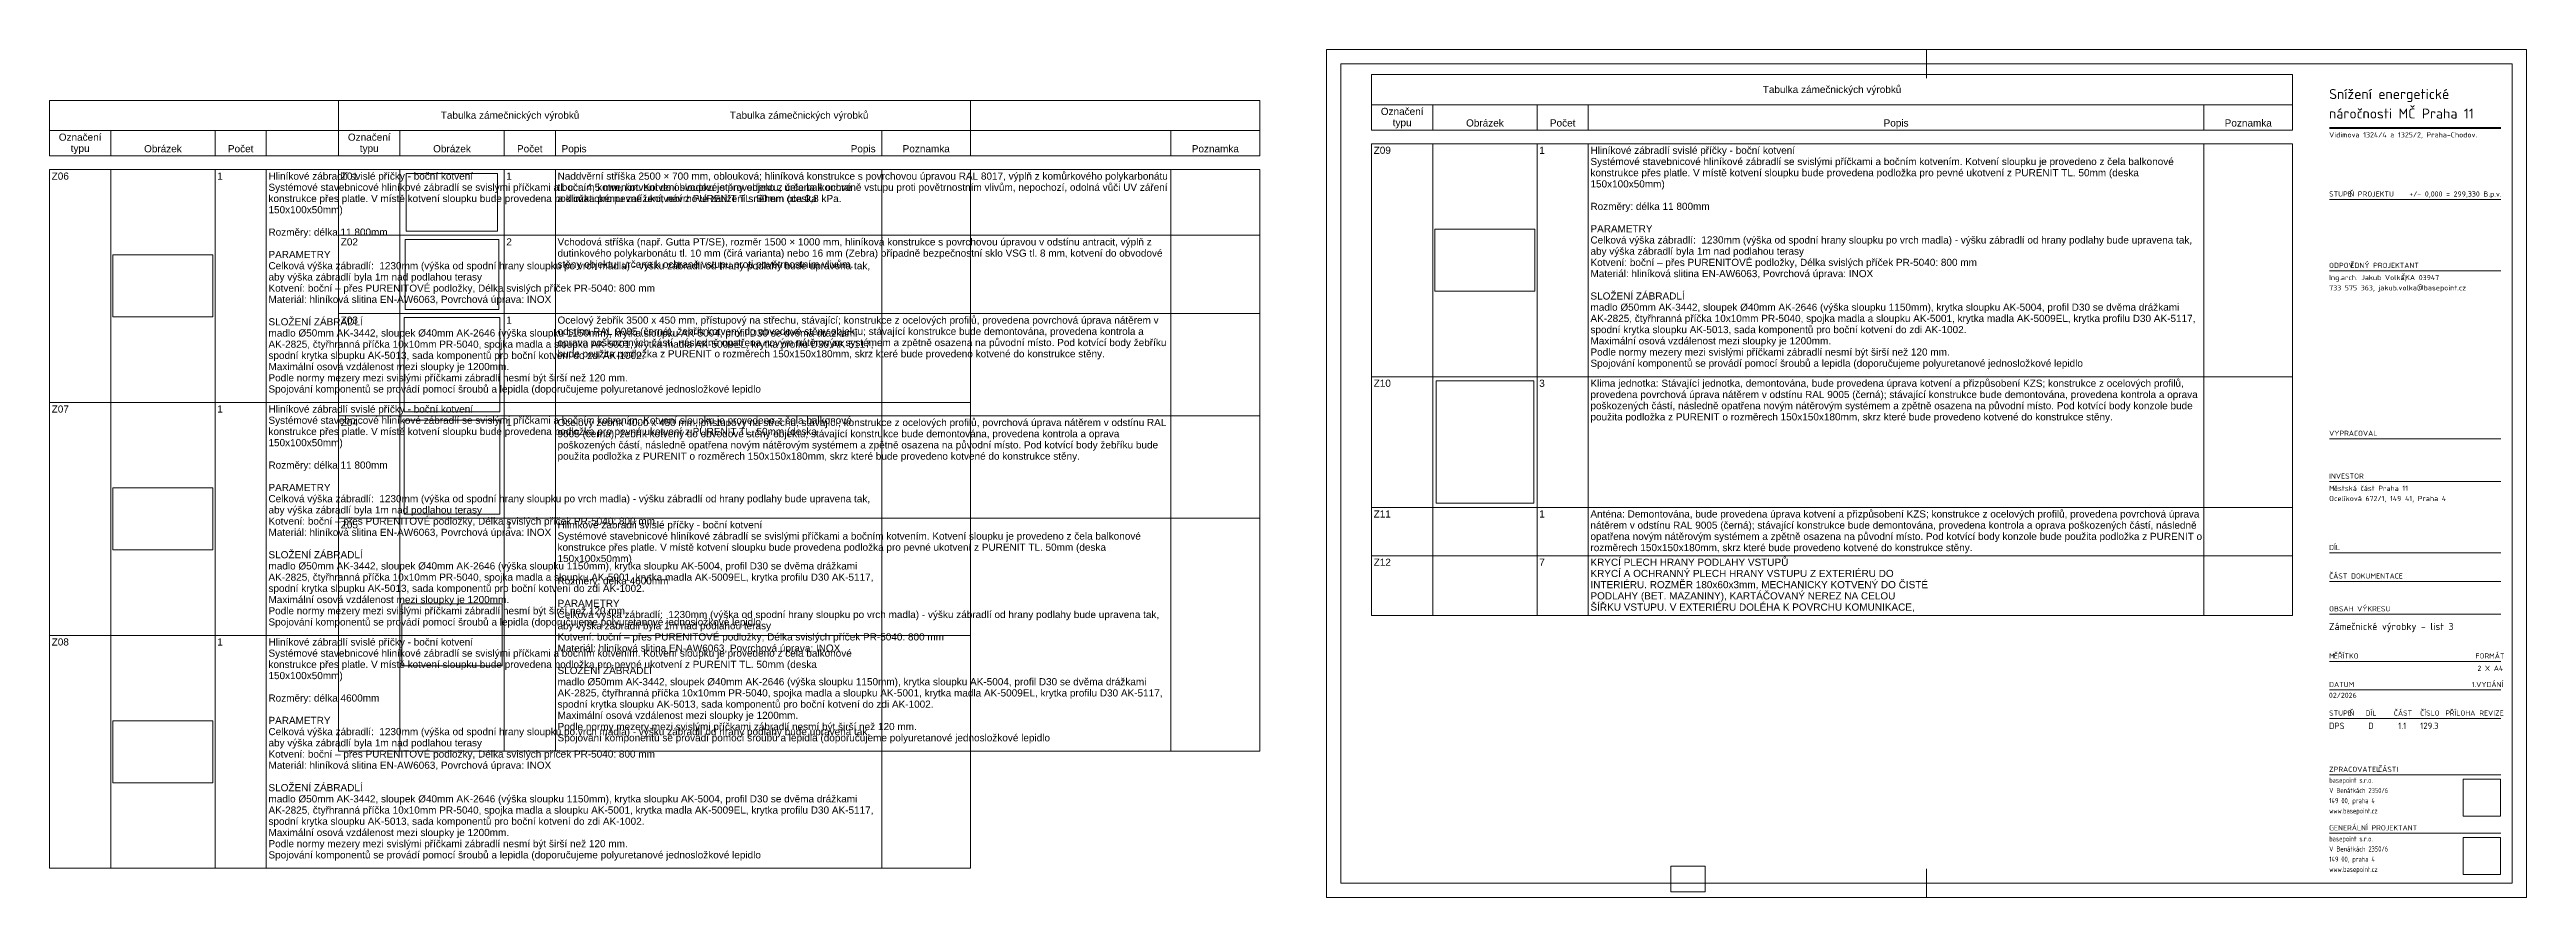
# Paper-space layout 'Layout1' of a CAD drawing. Header units: millimetres. Extents: x -568 to 299, y -2 to 295.
import ezdxf

# ---------------------------------------------------------------- set-up
doc = ezdxf.new("R2010")
doc.units = ezdxf.units.MM
for name, color, linetype, lineweight in [('A-ANNO-NOTE', 131, 'Continuous', 9), ('A-DETL-THIN', 151, 'Continuous', 9), ('G-ANNO-SCHD', 231, 'Continuous', 9), ('G-ANNO-TTLB', 6, 'Continuous', 9), ('G-ANNO-TTLB-WIDE', 214, 'Continuous', 50)]:
    doc.layers.add(name, color=color, linetype=linetype, lineweight=lineweight)
doc.styles.add('Arial', font='arial.ttf', dxfattribs={"height": 2.5})
doc.styles.add('ISOCPEUR', font='isocpeur.ttf', dxfattribs={"height": 1.8})
doc.styles.add('ISOCPEUR_1', font='isocpeur.ttf', dxfattribs={"width": 0.75, "height": 1.8})
doc.styles.add('ISOCPEUR_2', font='isocpeur.ttf', dxfattribs={"height": 2.5})
doc.styles.add('ISOCPEUR_3', font='isocpeur.ttf', dxfattribs={"height": 2.2})
doc.styles.add('ISOCPEUR_B', font='', dxfattribs={"height": 3.5})
doc.styles.add('ISOCPEUR_B_1', font='', dxfattribs={"width": 0.75, "height": 1.8})
doc.styles.get('ISOCPEUR_B').set_extended_font_data('ISOCPEUR', bold=True)
doc.styles.get('ISOCPEUR_B_1').set_extended_font_data('ISOCPEUR', bold=True)
picture_1 = doc.add_image_def('image1.png', size_in_pixel=(511, 511))
picture_2 = doc.add_image_def('image2.jpg', size_in_pixel=(2480, 1536))
picture_3 = doc.add_image_def('image3.png', size_in_pixel=(497, 488))
picture_4 = doc.add_image_def('image4.jpg', size_in_pixel=(1170, 878))
picture_5 = doc.add_image_def('image5.png', size_in_pixel=(1017, 642))
picture_6 = doc.add_image_def('image6.png', size_in_pixel=(532, 667))

# ---------------------------------------------------------------- blocks, each defined once
blk = doc.blocks.new('00_BP_ROZP_KOD_velka_rvt22 - PL_ROZPISKA_21-298807-Zámečnické výrobky - list 3')
at = {"layer": 'A-ANNO-NOTE'}
for p, q in [((-120.5, 295), (-120.5, 285)), ((-120.5, 295), (-120.5, 285)), ((-120.5, 295), (-110.5, 295)), ((-120.5, 295), (-110.5, 295)), ((89.5, 295), (89.5, 285)), ((299.5, 295), (289.5, 295)), ((299.5, 295), (289.5, 295)), ((299.5, 295), (299.5, 285)), ((-120.5, -2), (-120.5, 8)), ((-120.5, -2), (-120.5, 8)), ((89.5, -2), (89.5, 8)), ((299.5, -2), (299.5, 8)), ((-120.5, -2), (-110.5, -2)), ((299.5, -2), (289.5, -2))]:
    blk.add_line(p, q, dxfattribs=at)
at = {"layer": 'G-ANNO-TTLB'}
for p, q in [((299.5, 295), (-120.5, 295)), ((-120.5, 295), (-120.5, -2)), ((299.5, -2), (299.5, 295)), ((-115.5, 290), (-115.5, 3)), ((294.5, 290), (-115.5, 290)), ((294.5, 3), (294.5, 290)), ((290.5, 242.5), (230.5, 242.5)), ((290.5, 217.5), (230.5, 217.5)), ((290.5, 158.7), (230.5, 158.7)), ((290.5, 143.7), (230.5, 143.7)), ((290.5, 118.7), (230.5, 118.7)), ((290.5, 118.7), (230.5, 118.7)), ((290.5, 108.7), (230.5, 108.7)), ((290.5, 97.2), (230.5, 97.2)), ((290.5, 80.7), (230.5, 80.7)), ((290.5, 70.7), (230.5, 70.7)), ((290.5, 60.7), (230.5, 60.7)), ((290.5, 41), (230.5, 41)), ((290.5, 20.5), (230.5, 20.5)), ((-115.5, 3), (294.5, 3)), ((-120.5, -2), (299.5, -2))]:
    blk.add_line(p, q, dxfattribs=at)
at = {"layer": 'G-ANNO-TTLB-WIDE'}
blk.add_line((290.5, 267.5), (230.5, 267.5), dxfattribs=at)
at = {"layer": 'G-ANNO-TTLB', "attachment_point": 1}
for s, insert, char_height, width, style in [('Snížení energetické ', (230.42, 281.15), 3.5, 56.1181, 'ISOCPEUR_B'), ('ná', (230.42, 274.33), 3.5, 6.0928, 'ISOCPEUR_B'), ('ročnosti MČ Praha 11', (235.44, 274.33), 3.5, 56.1983, 'ISOCPEUR_B'), ('Vidimova 1324/4 a 1325/2, Praha-Chodov.', (230.42, 266.02), 1.8, 56.1181, 'ISOCPEUR'), ('STUPE', (230.42, 245.3), 1.8, 8.5781, 'ISOCPEUR'), ('Ň PROJEKTU', (237.49, 245.3), 1.8, 16.5949, 'ISOCPEUR'), ('+/- 0,000 = 299,330 B.p.v.', (258.5, 245.3), 1.8, 35.1139, 'ISOCPEUR'), ('ODPOV', (230.42, 220.3), 1.8, 9.0591, 'ISOCPEUR'), ('ĚDNÝ PROJEKTANT', (237.89, 220.3), 1.8, 25.654, 'ISOCPEUR'), ('733 575 363, jakub.volka@basepoint.cz', (230.42, 212.44), 1.8, 51.5485, 'ISOCPEUR'), ('Ing.arch. Jakub Volka, ', (230.42, 216.02), 1.8, 30.5443, 'ISOCPEUR'), ('ČKA 03947', (255.62, 216.02), 1.8, 14.5105, 'ISOCPEUR'), ('VYPRACOVAL', (230.42, 161.5), 1.8, 18.3586, 'ISOCPEUR'), ('INVESTOR', (230.42, 146.5), 1.8, 12.9873, 'ISOCPEUR'), ('\\fISOCPEUR|b0|i0|c238|p34|;M', (230.42, 142.22), 1.8, 2.0042, 'ISOCPEUR'), ('ěstská část Praha 11', (232.07, 142.22), 1.8, 28.7806, 'ISOCPEUR'), ('Ocelíková 672/1, 149 41, Praha 4', (230.42, 138.64), 1.8, 45.135, 'ISOCPEUR'), ('DÍL', (230.42, 121.5), 1.8, 4.4093, 'ISOCPEUR'), ('ČÁST DOKUMENTACE', (230.42, 111.5), 1.8, 27.5781, 'ISOCPEUR'), ('OBSAH VÝKRESU', (230.42, 100), 1.8, 23.0084, 'ISOCPEUR'), ('\\fISOCPEUR|b0|i0|c238|p34|;M', (230.42, 83.5), 1.8, 2.0042, 'ISOCPEUR'), ('ĚŘÍTKO', (232.07, 83.5), 1.8, 9.7004, 'ISOCPEUR'), ('FORMÁT', (281.65, 83.5), 1.8, 10.8228, 'ISOCPEUR'), ('2 X A4', (282.34, 79.17), 1.8, 10.0211, 'ISOCPEUR'), ('02/2026', (230.35, 69.71), 1.8, 10.6624, 'ISOCPEUR'), ('DATUM', (230.42, 73.5), 1.8, 9.2996, 'ISOCPEUR'), ('1.VYDÁNÍ', (280.32, 73.5), 1.8, 12.4262, 'ISOCPEUR'), ('STUPE', (230.42, 63.5), 1.8, 8.5781, 'ISOCPEUR'), ('\\fISOCPEUR|b0|i0|c238|p34|;Ň', (237.49, 63.5), 1.8, 1.7637, 'ISOCPEUR'), ('DÍL', (243.18, 63.5), 1.8, 4.4093, 'ISOCPEUR'), ('ČÁST', (253.08, 63.5), 1.8, 7.0549, 'ISOCPEUR'), ('ČÍSLO', (262.29, 63.5), 1.8, 7.6962, 'ISOCPEUR'), ('\\fISOCPEUR|b0|i0|c238|p34|;P', (271.17, 63.5), 1.8, 1.7637, 'ISOCPEUR'), ('ŘÍLOHA', (272.62, 63.5), 1.8, 9.9409, 'ISOCPEUR'), ('REVIZE', (282.98, 63.5), 1.8, 9.2194, 'ISOCPEUR'), ('ZPRACOVATEL ', (230.42, 43.8), 1.8, 20.7637, 'ISOCPEUR'), ('ČÁSTI', (247.55, 43.8), 1.8, 7.6962, 'ISOCPEUR'), ('V Benátkách 2350/6', (230.46, 36.39), 1.8, 20.6234, 'ISOCPEUR_1'), ('basepoint s.r.o.', (230.46, 39.96), 1.8, 16.2342, 'ISOCPEUR_B_1'), ('149 00, praha 4', (230.46, 32.82), 1.8, 16.174, 'ISOCPEUR_1'), ('www.basepoint.cz', (230.46, 29.25), 1.8, 17.1361, 'ISOCPEUR_1'), ('GENERÁLNÍ PROJEKTANT', (230.42, 23.3), 1.8, 33.3502, 'ISOCPEUR'), ('basepoint s.r.o.', (230.46, 19.46), 1.8, 16.2342, 'ISOCPEUR_B_1'), ('149 00, praha 4', (230.46, 12.32), 1.8, 16.174, 'ISOCPEUR_1'), ('V Benátkách 2350/6', (230.46, 15.89), 1.8, 20.6234, 'ISOCPEUR_1'), ('www.basepoint.cz', (230.46, 8.75), 1.8, 17.1361, 'ISOCPEUR_1')]:
    blk.add_mtext(s, dxfattribs=dict(at, insert=insert, char_height=char_height, width=width, style=style))
at = {"layer": 'G-ANNO-TTLB'}
image = blk.add_image(picture_1, insert=(277.37, 26.48), size_in_units=(13, 13), dxfattribs=at)
image.dxf.flags = 7
image = blk.add_image(picture_1, insert=(277.37, 6), size_in_units=(13, 13), dxfattribs=at)
image.dxf.flags = 7

psp = doc.layouts.get("Layout1")

# ---------------------------------------------------------------- linework, layer by layer
at = {"layer": 'A-DETL-THIN'}
for p, q in [((-104.77, 286.21), (-104.77, 275.63)), ((217.65, 286.21), (-104.77, 286.21)), ((217.65, 275.63), (217.65, 286.21)), ((-567.52, 277.18), (-567.52, 266.6)), ((-245.11, 277.18), (-567.52, 277.18)), ((-466.33, 277.18), (-466.33, 266.6)), ((-143.91, 277.18), (-466.33, 277.18)), ((-245.11, 266.6), (-245.11, 277.18)), ((-143.91, 266.6), (-143.91, 277.18)), ((-104.77, 275.63), (-104.77, 266.79)), ((-104.77, 275.63), (217.65, 275.63)), ((-83.34, 275.63), (-83.34, 266.79)), ((-46.83, 275.63), (-46.83, 266.79)), ((-28.89, 275.63), (-28.89, 266.79)), ((186.58, 275.63), (186.58, 266.79)), ((217.65, 275.63), (217.65, 266.79)), ((-567.52, 266.6), (-567.52, 257.76)), ((-567.52, 266.6), (-245.11, 266.6)), ((-546.09, 266.6), (-546.09, 257.76)), ((-509.58, 266.6), (-509.58, 257.76)), ((-491.64, 266.6), (-491.64, 257.76)), ((-466.33, 266.6), (-466.33, 257.76)), ((-466.33, 266.6), (-143.91, 266.6)), ((-444.9, 266.6), (-444.9, 257.76)), ((-408.39, 266.6), (-408.39, 257.76)), ((-390.45, 266.6), (-390.45, 257.76)), ((-276.17, 266.6), (-276.17, 257.76)), ((-245.11, 266.6), (-245.11, 257.76)), ((-174.98, 266.6), (-174.98, 257.76)), ((-143.91, 266.6), (-143.91, 257.76)), ((-83.34, 266.79), (-104.77, 266.79)), ((-83.34, 262), (-104.77, 262)), ((-104.77, 262), (-104.77, 180.41)), ((-46.83, 266.79), (-83.34, 266.79)), ((-46.83, 262), (-83.34, 262)), ((-83.34, 262), (-83.34, 180.41)), ((-28.89, 266.79), (-46.83, 266.79)), ((-28.89, 262), (-46.83, 262)), ((-46.83, 262), (-46.83, 180.41)), ((186.58, 266.79), (-28.89, 266.79)), ((186.58, 262), (-28.89, 262)), ((-28.89, 262), (-28.89, 180.41)), ((217.65, 266.79), (186.58, 266.79)), ((217.65, 262), (186.58, 262)), ((186.58, 262), (186.58, 180.41)), ((217.65, 262), (217.65, 180.41)), ((-546.09, 257.76), (-567.52, 257.76)), ((-546.09, 252.97), (-567.52, 252.97)), ((-567.52, 252.97), (-567.52, 171.39)), ((-509.58, 257.76), (-546.09, 257.76)), ((-509.58, 252.97), (-546.09, 252.97)), ((-546.09, 252.97), (-546.09, 171.39)), ((-491.64, 257.76), (-509.58, 257.76)), ((-491.64, 252.97), (-509.58, 252.97)), ((-509.58, 252.97), (-509.58, 171.39)), ((-276.17, 257.76), (-491.64, 257.76)), ((-276.17, 252.97), (-491.64, 252.97)), ((-491.64, 252.97), (-491.64, 171.39)), ((-444.9, 257.76), (-466.33, 257.76)), ((-444.9, 252.97), (-466.33, 252.97)), ((-466.33, 252.97), (-466.33, 229.92)), ((-408.39, 257.76), (-444.9, 257.76)), ((-408.39, 252.97), (-444.9, 252.97)), ((-444.9, 252.97), (-444.9, 229.92)), ((-390.45, 257.76), (-408.39, 257.76)), ((-390.45, 252.97), (-408.39, 252.97)), ((-408.39, 252.97), (-408.39, 229.92)), ((-174.98, 257.76), (-390.45, 257.76)), ((-174.98, 252.97), (-390.45, 252.97)), ((-390.45, 252.97), (-390.45, 229.92)), ((-245.11, 257.76), (-276.17, 257.76)), ((-245.11, 252.97), (-276.17, 252.97)), ((-276.17, 252.97), (-276.17, 171.39)), ((-245.11, 252.97), (-245.11, 171.39)), ((-143.91, 257.76), (-174.98, 257.76)), ((-143.91, 252.97), (-174.98, 252.97)), ((-174.98, 252.97), (-174.98, 229.92)), ((-143.91, 252.97), (-143.91, 229.92)), ((-444.9, 229.92), (-466.33, 229.92)), ((-466.33, 229.92), (-466.33, 202.52)), ((-408.39, 229.92), (-444.9, 229.92)), ((-444.9, 229.92), (-444.9, 202.52)), ((-390.45, 229.92), (-408.39, 229.92)), ((-408.39, 229.92), (-408.39, 202.52)), ((-174.98, 229.92), (-390.45, 229.92)), ((-390.45, 229.92), (-390.45, 202.52)), ((-143.91, 229.92), (-174.98, 229.92)), ((-174.98, 229.92), (-174.98, 202.52)), ((-143.91, 229.92), (-143.91, 202.52)), ((-444.9, 202.52), (-466.33, 202.52)), ((-466.33, 202.52), (-466.33, 166.67)), ((-408.39, 202.52), (-444.9, 202.52)), ((-444.9, 202.52), (-444.9, 166.67)), ((-390.45, 202.52), (-408.39, 202.52)), ((-408.39, 202.52), (-408.39, 166.67)), ((-174.98, 202.52), (-390.45, 202.52)), ((-390.45, 202.52), (-390.45, 166.67)), ((-143.91, 202.52), (-174.98, 202.52)), ((-174.98, 202.52), (-174.98, 166.67)), ((-143.91, 202.52), (-143.91, 166.67)), ((-83.34, 180.41), (-104.77, 180.41)), ((-104.77, 180.41), (-104.77, 134.64)), ((-46.83, 180.41), (-83.34, 180.41)), ((-83.34, 180.41), (-83.34, 134.64)), ((-28.89, 180.41), (-46.83, 180.41)), ((-46.83, 180.41), (-46.83, 134.64)), ((186.58, 180.41), (-28.89, 180.41)), ((-28.89, 180.41), (-28.89, 134.64)), ((217.65, 180.41), (186.58, 180.41)), ((186.58, 180.41), (186.58, 134.64)), ((217.65, 180.41), (217.65, 134.64)), ((-546.09, 171.39), (-567.52, 171.39)), ((-567.52, 171.39), (-567.52, 89.8)), ((-509.58, 171.39), (-546.09, 171.39)), ((-546.09, 171.39), (-546.09, 89.8)), ((-491.64, 171.39), (-509.58, 171.39)), ((-509.58, 171.39), (-509.58, 89.8)), ((-276.17, 171.39), (-491.64, 171.39)), ((-491.64, 171.39), (-491.64, 89.8)), ((-444.9, 166.67), (-466.33, 166.67)), ((-466.33, 166.67), (-466.33, 130.82)), ((-408.39, 166.67), (-444.9, 166.67)), ((-444.9, 166.67), (-444.9, 130.82)), ((-390.45, 166.67), (-408.39, 166.67)), ((-408.39, 166.67), (-408.39, 130.82)), ((-174.98, 166.67), (-390.45, 166.67)), ((-390.45, 166.67), (-390.45, 130.82)), ((-245.11, 171.39), (-276.17, 171.39)), ((-276.17, 171.39), (-276.17, 89.8)), ((-245.11, 171.39), (-245.11, 89.8)), ((-143.91, 166.67), (-174.98, 166.67)), ((-174.98, 166.67), (-174.98, 130.82)), ((-143.91, 166.67), (-143.91, 130.82)), ((-444.9, 130.82), (-466.33, 130.82)), ((-466.33, 130.82), (-466.33, 49.24)), ((-408.39, 130.82), (-444.9, 130.82)), ((-444.9, 130.82), (-444.9, 49.24)), ((-390.45, 130.82), (-408.39, 130.82)), ((-408.39, 130.82), (-408.39, 49.24)), ((-174.98, 130.82), (-390.45, 130.82)), ((-390.45, 130.82), (-390.45, 49.24)), ((-143.91, 130.82), (-174.98, 130.82)), ((-174.98, 130.82), (-174.98, 49.24)), ((-143.91, 130.82), (-143.91, 49.24)), ((-83.34, 134.64), (-104.77, 134.64)), ((-104.77, 134.64), (-104.77, 117.72)), ((-46.83, 134.64), (-83.34, 134.64)), ((-83.34, 134.64), (-83.34, 117.72)), ((-28.89, 134.64), (-46.83, 134.64)), ((-46.83, 134.64), (-46.83, 117.72)), ((186.58, 134.64), (-28.89, 134.64)), ((-28.89, 134.64), (-28.89, 117.72)), ((217.65, 134.64), (186.58, 134.64)), ((186.58, 134.64), (186.58, 117.72)), ((217.65, 134.64), (217.65, 117.72)), ((-83.34, 117.72), (-104.77, 117.72)), ((-104.77, 117.72), (-104.77, 96.76)), ((-46.83, 117.72), (-83.34, 117.72)), ((-83.34, 117.72), (-83.34, 96.76)), ((-28.89, 117.72), (-46.83, 117.72)), ((-46.83, 117.72), (-46.83, 96.76)), ((186.58, 117.72), (-28.89, 117.72)), ((-28.89, 117.72), (-28.89, 96.76)), ((217.65, 117.72), (186.58, 117.72)), ((186.58, 117.72), (186.58, 96.76)), ((217.65, 117.72), (217.65, 96.76)), ((-83.34, 96.76), (-104.77, 96.76)), ((-46.83, 96.76), (-83.34, 96.76)), ((-28.89, 96.76), (-46.83, 96.76)), ((186.58, 96.76), (-28.89, 96.76)), ((217.65, 96.76), (186.58, 96.76)), ((-546.09, 89.8), (-567.52, 89.8)), ((-567.52, 89.8), (-567.52, 8.22)), ((-509.58, 89.8), (-546.09, 89.8)), ((-546.09, 89.8), (-546.09, 8.22)), ((-491.64, 89.8), (-509.58, 89.8)), ((-509.58, 89.8), (-509.58, 8.22)), ((-276.17, 89.8), (-491.64, 89.8)), ((-491.64, 89.8), (-491.64, 8.22)), ((-245.11, 89.8), (-276.17, 89.8)), ((-276.17, 89.8), (-276.17, 8.22)), ((-245.11, 89.8), (-245.11, 8.22)), ((-444.9, 49.24), (-466.33, 49.24)), ((-408.39, 49.24), (-444.9, 49.24)), ((-390.45, 49.24), (-408.39, 49.24)), ((-174.98, 49.24), (-390.45, 49.24)), ((-143.91, 49.24), (-174.98, 49.24)), ((-546.09, 8.22), (-567.52, 8.22)), ((-509.58, 8.22), (-546.09, 8.22)), ((-491.64, 8.22), (-509.58, 8.22)), ((-276.17, 8.22), (-491.64, 8.22)), ((-245.11, 8.22), (-276.17, 8.22))]:
    psp.add_line(p, q, dxfattribs=at)

# ---------------------------------------------------------------- block references
at = {"layer": 'G-ANNO-TTLB'}
psp.add_blockref('00_BP_ROZP_KOD_velka_rvt22 - PL_ROZPISKA_21-298807-Zámečnické výrobky - list 3', (0, 0), dxfattribs=at)

# ---------------------------------------------------------------- texts
at = {"layer": 'G-ANNO-SCHD', "char_height": 2.5, "line_spacing_factor": 0.941778, "style": 'Arial'}
for s, insert, width, attachment_point in [('Tabulka zámečnických výrobků', (56.44, 282.26), 57.9707, 2), ('Tabulka zámečnických výrobků', (-406.31, 273.23), 57.9707, 2), ('Tabulka zámečnických výrobků', (-305.12, 273.23), 57.9707, 2), ('Označení\\Ptypu', (-94.05, 274.57), 17.8748, 2), ('Obrázek', (-65.08, 270.53), 15.7629, 2), ('Počet', (-37.86, 270.53), 10.682, 2), ('Popis', (78.85, 270.53), 10.4372, 2), ('Poznamka', (202.12, 270.53), 19.7113, 2), ('Označení\\Ptypu', (-556.81, 265.55), 17.8748, 2), ('Obrázek', (-527.83, 261.5), 15.7629, 2), ('Počet', (-500.61, 261.5), 10.682, 2), ('Označení\\Ptypu', (-455.61, 265.55), 17.8748, 2), ('Obrázek', (-426.64, 261.5), 15.7629, 2), ('Počet', (-399.42, 261.5), 10.682, 2), ('Popis', (-383.91, 261.5), 10.4372, 2), ('Popis', (-282.71, 261.5), 10.4372, 2), ('Poznamka', (-260.64, 261.5), 19.7113, 2), ('Poznamka', (-159.44, 261.5), 19.7113, 2), ('Z09', (-104.02, 260.95), 7.1928, 1), ('\\fArial|b0|i0|c238|p34|;1', (-46.08, 260.95), 2.3262, 1), ('Hliníkové zábradlí svislé příčky - boční kotvení\\PSystémové stavebnicové hliníkové zábradlí se svislými příčkami a bočním kotvením. Kotvení sloupku je provedeno z čela balkonové\\Pkonstrukce přes platle. V místě kotvení sloupku bude provedena podložka pro pevné ukotvení z PURENIT TL. 50mm (deska\\P150x100x50mm)\\P\\PRozměry: délka 11 800mm\\P\\PPARAMETRY\\PCelková výška zábradlí:  1230mm (výška od spodní hrany sloupku po vrch madla) - výšku zábradlí od hrany podlahy bude upravena tak,\\Paby výška zábradlí byla 1m nad podlahou terasy\\PKotvení: boční – přes PURENITOVÉ podložky, Délka svislých příček PR-5040: 800 mm\\PMateriál: hliníková slitina EN-AW6063, Povrchová úprava: INOX\\P\\PSLOŽENÍ ZÁBRADLÍ\\Pmadlo Ø50mm AK-3442, sloupek Ø40mm AK-2646 (výška sloupku 1150mm), krytka sloupku AK-5004, profil D30 se dvěma drážkami\\PAK-2825, čtyřhranná příčka 10x10mm PR-5040, spojka madla a sloupku AK-5001, krytka madla AK-5009EL, krytka profilu D30 AK-5117,\\Pspodní krytka sloupku AK-5013, sada komponentů pro boční kotvení do zdi AK-1002.\\PMaximální osová vzdálenost mezi sloupky je 1200mm.\\PPodle normy mezery mezi svislými příčkami zábradlí nesmí být širší než 120 mm.\\PSpojování komponentů se provádí pomocí šroubů a lepidla (doporučujeme polyuretanové jednosložkové lepidlo', (-28.14, 260.95), 252.8182, 1), ('Z06', (-566.77, 251.92), 7.1928, 1), ('\\fArial|b0|i0|c238|p34|;1', (-508.83, 251.92), 2.3262, 1), ('Hliníkové zábradlí svislé příčky - boční kotvení\\PSystémové stavebnicové hliníkové zábradlí se svislými příčkami a bočním kotvením. Kotvení sloupku je provedeno z čela balkonové\\Pkonstrukce přes platle. V místě kotvení sloupku bude provedena podložka pro pevné ukotvení z PURENIT TL. 50mm (deska\\P150x100x50mm)\\P\\PRozměry: délka 11 800mm\\P\\PPARAMETRY\\PCelková výška zábradlí:  1230mm (výška od spodní hrany sloupku po vrch madla) - výšku zábradlí od hrany podlahy bude upravena tak,\\Paby výška zábradlí byla 1m nad podlahou terasy\\PKotvení: boční – přes PURENITOVÉ podložky, Délka svislých příček PR-5040: 800 mm\\PMateriál: hliníková slitina EN-AW6063, Povrchová úprava: INOX\\P\\PSLOŽENÍ ZÁBRADLÍ\\Pmadlo Ø50mm AK-3442, sloupek Ø40mm AK-2646 (výška sloupku 1150mm), krytka sloupku AK-5004, profil D30 se dvěma drážkami\\PAK-2825, čtyřhranná příčka 10x10mm PR-5040, spojka madla a sloupku AK-5001, krytka madla AK-5009EL, krytka profilu D30 AK-5117,\\Pspodní krytka sloupku AK-5013, sada komponentů pro boční kotvení do zdi AK-1002.\\PMaximální osová vzdálenost mezi sloupky je 1200mm.\\PPodle normy mezery mezi svislými příčkami zábradlí nesmí být širší než 120 mm.\\PSpojování komponentů se provádí pomocí šroubů a lepidla (doporučujeme polyuretanové jednosložkové lepidlo', (-490.89, 251.92), 252.8182, 1), ('Z01', (-465.58, 251.92), 7.1928, 1), ('\\fArial|b0|i0|c238|p34|;1', (-407.64, 251.92), 2.3262, 1), ('Naddvěrní stříška 2500 × 700 mm, oblouková; hliníková konstrukce s povrchovou úpravou RAL 8017, výplň z komůrkového polykarbonátu\\Ptl. cca 4,5 mm, kotvení do obvodové stěny objektu, určena k ochraně vstupu proti povětrnostním vlivům, nepochozí, odolná vůči UV záření\\Pa klimatickému zatížení, návrhové zatížení sněhem cca 0,8 kPa.', (-389.7, 251.92), 255.4811, 1), ('Z02', (-465.58, 228.87), 7.1928, 1), ('\\fArial|b0|i0|c238|p34|;2', (-407.64, 228.87), 2.3262, 1), ('Vchodová stříška (např. Gutta PT/SE), rozměr 1500 × 1000 mm, hliníková konstrukce s povrchovou úpravou v odstínu antracit, výplň z\\Pdutinkového polykarbonátu tl. 10 mm (čirá varianta) nebo 16 mm (Zebra) případně bezpečnostní sklo VSG tl. 8 mm, kotvení do obvodové\\Pstěny objektu, určena k ochraně vstupu proti povětrnostním vlivům.', (-389.7, 228.87), 253.1855, 1), ('Z03', (-465.58, 201.47), 7.1928, 1), ('\\fArial|b0|i0|c238|p34|;1', (-407.64, 201.47), 2.3262, 1), ('Ocelový žebřík 3500 x 450 mm, přístupový na střechu, stávající; konstrukce z ocelových profilů, provedena povrchová úprava nátěrem v\\Podstínu RAL 9005 (černá), žebřík kotvený do obvodové stěny objektu; stávající konstrukce bude demontována, provedena kontrola a\\Poprava poškozených částí, následně opatřena novým nátěrovým systémem a zpětně osazena na původní místo. Pod kotvící body žebříku\\Pbude použita podložka z PURENIT o rozměrech 150x150x180mm, skrz které bude provedeno kotvené do konstrukce stěny.', (-389.7, 201.47), 254.8077, 1), ('Z10', (-104.02, 179.36), 7.1928, 1), ('\\fArial|b0|i0|c238|p34|;3', (-46.08, 179.36), 2.3262, 1), ('Klima jednotka: Stávající jednotka, demontována, bude provedena úprava kotvení a přizpůsobení KZS; konstrukce z ocelových profilů,\\Pprovedena povrchová úprava nátěrem v odstínu RAL 9005 (černá); stávající konstrukce bude demontována, provedena kontrola a oprava\\Ppoškozených částí, následně opatřena novým nátěrovým systémem a zpětně osazena na původní místo. Pod kotvící body konzole bude\\Ppoužita podložka z PURENIT o rozměrech 150x150x180mm, skrz které bude provedeno kotvené do konstrukce stěny.', (-28.14, 179.36), 254.4404, 1), ('Z07', (-566.77, 170.33), 7.1928, 1), ('\\fArial|b0|i0|c238|p34|;1', (-508.83, 170.33), 2.3262, 1), ('Hliníkové zábradlí svislé příčky - boční kotvení\\PSystémové stavebnicové hliníkové zábradlí se svislými příčkami a bočním kotvením. Kotvení sloupku je provedeno z čela balkonové\\Pkonstrukce přes platle. V místě kotvení sloupku bude provedena podložka pro pevné ukotvení z PURENIT TL. 50mm (deska\\P150x100x50mm)\\P\\PRozměry: délka 11 800mm\\P\\PPARAMETRY\\PCelková výška zábradlí:  1230mm (výška od spodní hrany sloupku po vrch madla) - výšku zábradlí od hrany podlahy bude upravena tak,\\Paby výška zábradlí byla 1m nad podlahou terasy\\PKotvení: boční – přes PURENITOVÉ podložky, Délka svislých příček PR-5040: 800 mm\\PMateriál: hliníková slitina EN-AW6063, Povrchová úprava: INOX\\P\\PSLOŽENÍ ZÁBRADLÍ\\Pmadlo Ø50mm AK-3442, sloupek Ø40mm AK-2646 (výška sloupku 1150mm), krytka sloupku AK-5004, profil D30 se dvěma drážkami\\PAK-2825, čtyřhranná příčka 10x10mm PR-5040, spojka madla a sloupku AK-5001, krytka madla AK-5009EL, krytka profilu D30 AK-5117,\\Pspodní krytka sloupku AK-5013, sada komponentů pro boční kotvení do zdi AK-1002.\\PMaximální osová vzdálenost mezi sloupky je 1200mm.\\PPodle normy mezery mezi svislými příčkami zábradlí nesmí být širší než 120 mm.\\PSpojování komponentů se provádí pomocí šroubů a lepidla (doporučujeme polyuretanové jednosložkové lepidlo', (-490.89, 170.33), 252.8182, 1), ('Z04', (-465.58, 165.62), 7.1928, 1), ('\\fArial|b0|i0|c238|p34|;1', (-407.64, 165.62), 2.3262, 1), ('Ocelový žebřík 4000 x 450 mm, přístupový na střechu, stávající; konstrukce z ocelových profilů, povrchová úprava nátěrem v odstínu RAL\\P9005 (černá), žebřík kotvený do obvodové stěny objektu; stávající konstrukce bude demontována, provedena kontrola a oprava\\Ppoškozených částí, následně opatřena novým nátěrovým systémem a zpětně osazena na původní místo. Pod kotvící body žebříku bude\\Ppoužita podložka z PURENIT o rozměrech 150x150x180mm, skrz které bude provedeno kotvené do konstrukce stěny.', (-389.7, 165.62), 254.9607, 1), ('Z11', (-104.02, 133.58), 7.1928, 1), ('\\fArial|b0|i0|c238|p34|;1', (-46.08, 133.58), 2.3262, 1), ('Anténa: Demontována, bude provedena úprava kotvení a přizpůsobení KZS; konstrukce z ocelových profilů, provedena povrchová úprava\\Pnátěrem v odstínu RAL 9005 (černá); stávající konstrukce bude demontována, provedena kontrola a oprava poškozených částí, následně\\Popatřena novým nátěrovým systémem a zpětně osazena na původní místo. Pod kotvící body konzole bude použita podložka z PURENIT o\\Prozměrech 150x150x180mm, skrz které bude provedeno kotvené do konstrukce stěny.', (-28.14, 133.58), 255.9096, 1), ('Z05', (-465.58, 129.77), 7.1928, 1), ('\\fArial|b0|i0|c238|p34|;1', (-407.64, 129.77), 2.3262, 1), ('Hliníkové zábradlí svislé příčky - boční kotvení\\PSystémové stavebnicové hliníkové zábradlí se svislými příčkami a bočním kotvením. Kotvení sloupku je provedeno z čela balkonové\\Pkonstrukce přes platle. V místě kotvení sloupku bude provedena podložka pro pevné ukotvení z PURENIT TL. 50mm (deska\\P150x100x50mm)\\P\\PRozměry: délka 4600mm\\P\\PPARAMETRY\\PCelková výška zábradlí:  1230mm (výška od spodní hrany sloupku po vrch madla) - výšku zábradlí od hrany podlahy bude upravena tak,\\Paby výška zábradlí byla 1m nad podlahou terasy\\PKotvení: boční – přes PURENITOVÉ podložky, Délka svislých příček PR-5040: 800 mm\\PMateriál: hliníková slitina EN-AW6063, Povrchová úprava: INOX\\P\\PSLOŽENÍ ZÁBRADLÍ\\Pmadlo Ø50mm AK-3442, sloupek Ø40mm AK-2646 (výška sloupku 1150mm), krytka sloupku AK-5004, profil D30 se dvěma drážkami\\PAK-2825, čtyřhranná příčka 10x10mm PR-5040, spojka madla a sloupku AK-5001, krytka madla AK-5009EL, krytka profilu D30 AK-5117,\\Pspodní krytka sloupku AK-5013, sada komponentů pro boční kotvení do zdi AK-1002.\\PMaximální osová vzdálenost mezi sloupky je 1200mm.\\PPodle normy mezery mezi svislými příčkami zábradlí nesmí být širší než 120 mm.\\PSpojování komponentů se provádí pomocí šroubů a lepidla (doporučujeme polyuretanové jednosložkové lepidlo', (-389.7, 129.77), 252.8182, 1), ('Z12', (-104.02, 116.67), 7.1928, 1), ('\\fArial|b0|i0|c238|p34|;7', (-46.08, 116.67), 2.3262, 1), ('KRYCÍ PLECH HRANY PODLAHY VSTUPŮ\\PKRYCÍ A OCHRANNÝ PLECH HRANY VSTUPU Z EXTERIÉRU DO\\PINTERIÉRU. ROZMĚR 180x60x3mm, MECHANICKY KOTVENÝ DO ČISTÉ\\PPODLAHY (BET. MAZANINY), KARTÁČOVANÝ NEREZ NA CELOU\\PŠÍŘKU VSTUPU. V EXTERIÉRU DOLÉHA K POVRCHU KOMUNIKACE,', (-28.14, 116.67), 140.9477, 1), ('Z08', (-566.77, 88.75), 7.1928, 1), ('\\fArial|b0|i0|c238|p34|;1', (-508.83, 88.75), 2.3262, 1), ('Hliníkové zábradlí svislé příčky - boční kotvení\\PSystémové stavebnicové hliníkové zábradlí se svislými příčkami a bočním kotvením. Kotvení sloupku je provedeno z čela balkonové\\Pkonstrukce přes platle. V místě kotvení sloupku bude provedena podložka pro pevné ukotvení z PURENIT TL. 50mm (deska\\P150x100x50mm)\\P\\PRozměry: délka 4600mm\\P\\PPARAMETRY\\PCelková výška zábradlí:  1230mm (výška od spodní hrany sloupku po vrch madla) - výšku zábradlí od hrany podlahy bude upravena tak,\\Paby výška zábradlí byla 1m nad podlahou terasy\\PKotvení: boční – přes PURENITOVÉ podložky, Délka svislých příček PR-5040: 800 mm\\PMateriál: hliníková slitina EN-AW6063, Povrchová úprava: INOX\\P\\PSLOŽENÍ ZÁBRADLÍ\\Pmadlo Ø50mm AK-3442, sloupek Ø40mm AK-2646 (výška sloupku 1150mm), krytka sloupku AK-5004, profil D30 se dvěma drážkami\\PAK-2825, čtyřhranná příčka 10x10mm PR-5040, spojka madla a sloupku AK-5001, krytka madla AK-5009EL, krytka profilu D30 AK-5117,\\Pspodní krytka sloupku AK-5013, sada komponentů pro boční kotvení do zdi AK-1002.\\PMaximální osová vzdálenost mezi sloupky je 1200mm.\\PPodle normy mezery mezi svislými příčkami zábradlí nesmí být širší než 120 mm.\\PSpojování komponentů se provádí pomocí šroubů a lepidla (doporučujeme polyuretanové jednosložkové lepidlo', (-490.89, 88.75), 252.8182, 1)]:
    psp.add_mtext(s, dxfattribs=dict(at, insert=insert, width=width, attachment_point=attachment_point))
at = {"layer": 'G-ANNO-TTLB', "attachment_point": 1}
for s, insert, char_height, width, style in [('Záme', (230.35, 94.18), 2.5, 9.4599, 'ISOCPEUR_2'), ('čnické výrobky - list 3', (238.15, 94.18), 2.5, 43.692, 'ISOCPEUR_2'), ('DPS', (230.39, 59.23), 2.2, 6.2532, 'ISOCPEUR_3'), ('\\fISOCPEUR|b0|i0|c238|p34|;D', (244.11, 59.23), 2.2, 2.0844, 'ISOCPEUR_3'), ('1.1', (254.58, 59.23), 2.2, 3.3671, 'ISOCPEUR_3'), ('129.3', (262.31, 59.23), 2.2, 7.616, 'ISOCPEUR_3')]:
    psp.add_mtext(s, dxfattribs=dict(at, insert=insert, char_height=char_height, width=width, style=style))

# ---------------------------------------------------------------- pictures from other files: only their frames are drawn
at = {"layer": 'A-DETL-THIN'}
image = psp.add_image(picture_5, insert=(-442.63, 231.36), size_in_units=(31.97, 20.18), dxfattribs=at)
image.dxf.flags = 7
image = psp.add_image(picture_4, insert=(-442.99, 203.96), size_in_units=(32.69, 24.53), dxfattribs=at)
image.dxf.flags = 7
image = psp.add_image(picture_2, insert=(-82.59, 210.36), size_in_units=(35.01, 21.69), dxfattribs=at)
image.dxf.flags = 7
image = psp.add_image(picture_2, insert=(-545.34, 201.34), size_in_units=(35.01, 21.69), dxfattribs=at)
image.dxf.flags = 7
image = psp.add_image(picture_3, insert=(-443.44, 168.11), size_in_units=(33.59, 32.98), dxfattribs=at)
image.dxf.flags = 7
image = psp.add_image(picture_6, insert=(-82.2, 136.07), size_in_units=(34.23, 42.91), dxfattribs=at)
image.dxf.flags = 7
image = psp.add_image(picture_3, insert=(-443.44, 132.25), size_in_units=(33.59, 32.98), dxfattribs=at)
image.dxf.flags = 7
image = psp.add_image(picture_2, insert=(-545.34, 119.75), size_in_units=(35.01, 21.69), dxfattribs=at)
image.dxf.flags = 7
image = psp.add_image(picture_2, insert=(-444.15, 79.19), size_in_units=(35.01, 21.69), dxfattribs=at)
image.dxf.flags = 7
image = psp.add_image(picture_2, insert=(-545.34, 38.17), size_in_units=(35.01, 21.69), dxfattribs=at)
image.dxf.flags = 7

# ---------------------------------------------------------------- viewports
at = {"layer": '0'}
psp.add_viewport(center=(6, 4.5), size=(12, 9), view_center_point=(6, 4.5), view_height=12, dxfattribs=at)

doc.saveas('drawing.dxf')
